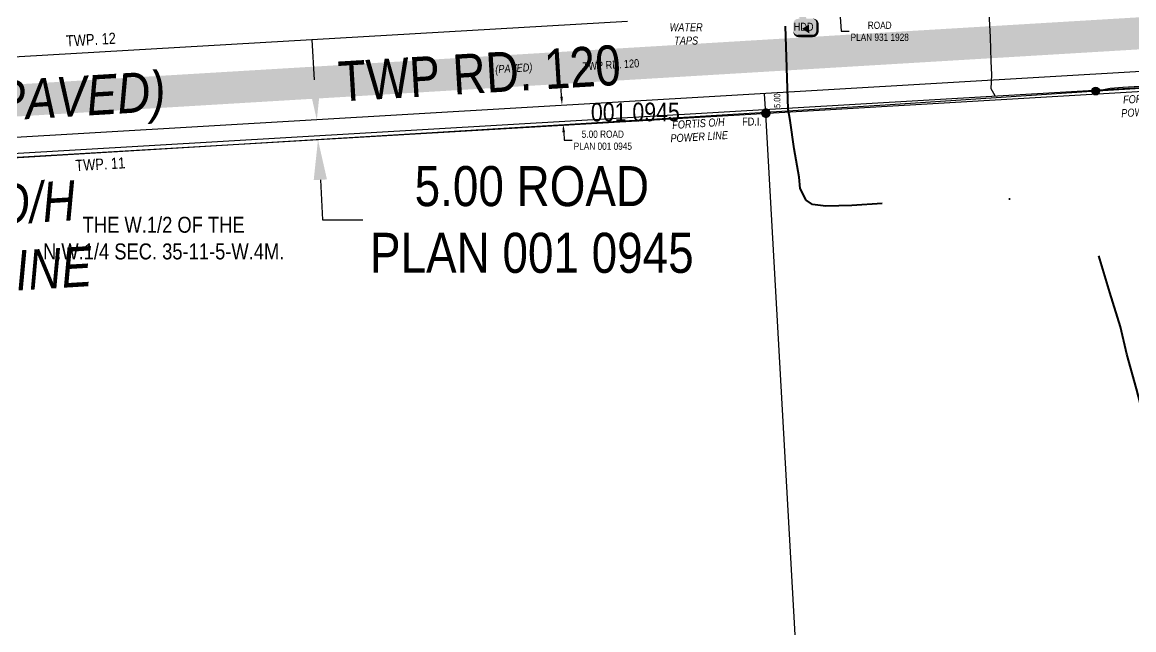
# Model space of a CAD drawing. Extents: x 312545 to 320442, y 5540407 to 5546054.
# Drawn here: x 315907.6 to 316185.4, y 5541201.9 to 5541353.7 of the extents above; entities that cross this region are included whole.
import ezdxf
from ezdxf.enums import TextEntityAlignment as Align

# ---------------------------------------------------------------- set-up
doc = ezdxf.new("R2010")
doc.units = 0
doc.header["$LTSCALE"] = 5
doc.header["$PDSIZE"] = 0.5
doc.linetypes.add('DASHDOT', pattern=[25.4, 12.7, -6.35, 0, -6.35])
doc.linetypes.add('POWERLINE5', pattern=[7.8, 2.4, -0.6, 0.6, -0.6, 0.6, -0.6, 2.4])
doc.layers.get('Defpoints').update_dxf_attribs({"color": 9})
for name, color, linetype in [('AS-POWER', 104, 'foc-POWER'), ('AS-POWER-EXISTING', 72, 'POWERLINE5'), ('AS-POWER-EXISTING-PP-1000', 72, 'Continuous'), ('AS-POWER-T', 104, 'Continuous'), ('AS-POWER-T-1000', 104, 'Continuous'), ('AS-ROADS', 254, 'Continuous'), ('AS-TELEPHONE', 224, 'foc-TEL'), ('D-TXT-1000', 6, 'Continuous'), ('FEATURE_LABEL', 7, 'Continuous'), ('L-MON-1000', 1, 'Continuous'), ('L-ROAD-T', 7, 'Continuous'), ('L-ROAD-T-1000', 7, 'Continuous'), ('L-SEC', 7, 'Continuous'), ('L-TITLEDB', 4, 'Continuous'), ('L-TITLEDB-T', 4, 'Continuous'), ('L-TITLEDB-T-1000', 4, 'Continuous'), ('P-APEX RECON PAY ITEMS-1000', 240, 'Continuous')]:
    doc.layers.add(name, color=color, linetype=linetype)
for name, color, linetype, lineweight in [('AS-RECON EXISTING', 151, 'DASHDOT', 40), ('T-TEXT', 48, 'Continuous', 18), ('T-TEXT-1000', 48, 'Continuous', 18)]:
    doc.layers.add(name, color=color, linetype=linetype, lineweight=lineweight)
doc.styles.add('1.8', font='ARIALN.TTF', dxfattribs={"height": 1.8})
doc.styles.add('175L', font='ARIALN.TTF', dxfattribs={"height": 10})
doc.styles.add('80', font='ARIALN.TTF', dxfattribs={"height": 10})
doc.styles.add('80CG', font='ARIALN.TTF', dxfattribs={"height": 10})
doc.styles.add('80L', font='ARIALN.TTF', dxfattribs={"height": 10})
doc.styles.add('80LS', font='ARIALNI.TTF', dxfattribs={"height": 10})
doc.styles.add('foc-LtypeFont', font='ARIALN.TTF', dxfattribs={"height": 7.35})
doc.styles.get("Standard").update_dxf_attribs({"font": 'ARIALN.TTF'})
doc.linetypes.add('foc-POWER', pattern='A,6,-1,["P",foc-LtypeFont,S=0.2,R=0,X=-0.625,Y=-0.75],-1.24,4', length=12.24)
doc.linetypes.add('foc-TEL', pattern='A,2,-1,["T",foc-LtypeFont,S=0.2,R=0,X=-0.425,Y=-0.75],-1.24,8', length=12.24)
doc.dimstyles.new('Compass 1 000', dxfattribs={"dimtxt": 1.8, "dimasz": 2, "dimexe": 0.2, "dimexo": 0.0625, "dimgap": 0.5, "dimtad": 0, "dimtih": 1, "dimtoh": 1, "dimzin": 0, "dimdsep": 46, "dimtxsty": '1.8', "dimcen": 0.1, "dimse1": 1, "dimse2": 1, "dimclrd": 256, "dimclrt": 256, "dimaunit": 1, "dimadec": 4, "dimazin": 0, "dimtfac": 0.06, "dimtofl": 0, "dimtmove": 0, "dimatfit": 0, "dimfxl": 0.2, "dimtolj": 1, "dimtzin": 0, "dimlwd": -1, "dimarcsym": 0})
doc.dimstyles.new('Compass 5 000', dxfattribs={"dimscale": 5, "dimtxt": 9, "dimasz": 2, "dimexe": 0.2, "dimexo": 0.0625, "dimgap": 0.5, "dimtad": 0, "dimtih": 1, "dimtoh": 1, "dimzin": 0, "dimdsep": 46, "dimtxsty": '80CG', "dimcen": 0.1, "dimse1": 1, "dimse2": 1, "dimclrd": 256, "dimclrt": 256, "dimaunit": 1, "dimadec": 4, "dimazin": 0, "dimtfac": 0.06, "dimtofl": 0, "dimtmove": 0, "dimatfit": 1, "dimfxl": 0.2, "dimtolj": 1, "dimtzin": 0, "dimlwd": -1, "dimarcsym": 0})

# ---------------------------------------------------------------- blocks, each defined once
blk = doc.blocks.new('fdia')
at = {"color": 255, "const_width": 1}
blk.add_lwpolyline([(-0.5, 0, 1), (0.5, 0, 1)], format="xyb", close=True, dxfattribs=at)
blk = doc.blocks.new('Fdiaa')
blk.add_blockref('fdia', (0, 0))
blk = doc.blocks.new('fdib')
at = {"color": 1, "const_width": 1.6}
blk.add_lwpolyline([(-0.4, 0, 1), (0.4, 0, 1)], format="xyb", close=True, dxfattribs=at)
at = {"color": 1}
blk.add_circle((0, 0), 0.8, dxfattribs=at)
blk = doc.blocks.new('Fdibb')
blk.add_blockref('fdib', (0, 0))
blk = doc.blocks.new('fdicc')
for name in ['Fdibb', 'Fdiaa']:
    blk.add_blockref(name, (0, 0))
blk = doc.blocks.new('FDI')
blk.add_blockref('fdicc', (0, 0))
blk = doc.blocks.new('*D426')
at = {"layer": 'Defpoints', "color": 0, "transparency": 16777216}
for p in [(315980.42, 5541329.34), (316042.82, 5541328.25), (315980.72, 5541324.48)]:
    blk.add_point(p, dxfattribs=at)
at = {"layer": 'L-TITLEDB-T-1000', "transparency": 16777216}
for p, q in [((316042.4, 5541335.11), (316042.28, 5541337.1)), ((316042.94, 5541326.25), (316043.06, 5541324.25)), ((316043.06, 5541324.25), (316045.06, 5541324.25))]:
    blk.add_line(p, q, dxfattribs=at)
for points in [[(316042.74, 5541335.13), (316042.07, 5541335.09), (316042.52, 5541333.11)], [(316043.27, 5541326.27), (316042.61, 5541326.23), (316042.82, 5541328.25)]]:
    blk.add_solid(points, dxfattribs=at)
at = {"layer": 'L-TITLEDB-T-1000', "transparency": 16777216, "insert": (316052.72, 5541324.25), "char_height": 1.8, "attachment_point": 5, "style": '1.8'}
blk.add_mtext('\\A1;5.00 ROAD\\PPLAN 001 0945', dxfattribs=at)
blk = doc.blocks.new('POWERPOLE')
h = blk.add_hatch(color=255)
edge = h.paths.add_edge_path()
edge.add_arc((0, 0), 0.96, 0, 360)
at = {"linetype": 'Continuous'}
for p, q in [((0.68, -0.68), (-0.68, 0.68)), ((-0.68, -0.68), (0.68, 0.68))]:
    blk.add_line(p, q, dxfattribs=at)
blk.add_circle((0, 0), 0.96, dxfattribs=at)
blk = doc.blocks.new('*D1841')
at = {"layer": 'Defpoints', "color": 0, "transparency": 16777216}
for p in [(315975.57, 5541329.01), (315975.86, 5541324.01), (315981.54, 5541324.35)]:
    blk.add_point(p, dxfattribs=at)
at = {"layer": 'L-TITLEDB-T', "transparency": 16777216}
for p, q in [((315980.67, 5541339.32), (315980.08, 5541349.3)), ((315982.13, 5541314.36), (315982.71, 5541304.38)), ((315982.71, 5541304.38), (315992.71, 5541304.38))]:
    blk.add_line(p, q, dxfattribs=at)
for points in [[(315982.33, 5541339.42), (315979, 5541339.22), (315981.25, 5541329.34)], [(315983.79, 5541314.46), (315980.47, 5541314.27), (315981.54, 5541324.35)]]:
    blk.add_solid(points, dxfattribs=at)
at = {"layer": 'L-TITLEDB-T', "transparency": 16777216, "insert": (316034.98, 5541304.38), "char_height": 10, "attachment_point": 5, "style": '80CG'}
blk.add_mtext('\\A1;5.00 ROAD\\PPLAN 001 0945', dxfattribs=at)
blk = doc.blocks.new('*U1846')
at = {"true_color": 0xffffa8}
h = blk.add_hatch(color=51, dxfattribs=at)
edge = h.paths.add_edge_path()
edge.add_line((-9, -11.5), (9, -11.5))
edge.add_arc((9, -5.5), 6, 270, 360)
edge.add_line((15, -5.5), (15, 4))
edge.add_arc((9, 4), 6, 0, 90)
edge.add_line((9, 10), (-9, 10))
edge.add_arc((-9, 4), 6, 90, 180)
edge.add_line((-15, 4), (-15, -5.5))
edge.add_arc((-9, -5.5), 6, 180, 270)
at = {"color": 240, "flags": 128}
for points in [[(-18.7, 62.4, 0, 10, 0), (0, 0, 5, 5, 0)], [(5, -8.3, 0, 10, 0), (0, 0, 5, 5, 0)]]:
    blk.add_lwpolyline(points, format="xyseb", dxfattribs=at)
blk.add_lwpolyline([(-9, -11.5, 3, 3, 0), (9, -11.5, 3, 3, 0.414214), (15, -5.5, 3, 3, 0), (15, 4, 3, 0, 0.414214), (9, 10, 0, 0, 0), (-9, 10, 0, 0, 0.414214), (-15, 4, 0, 0, 0), (-15, -5.5, 0, 3, 0.414214)], format="xyseb", close=True, dxfattribs=at)
at = {"color": 4, "style": '80'}
blk.add_attdef('OTHER_001', (-14.7, -5), '', height=10, dxfattribs=at)
blk = doc.blocks.new('*D1848')
at = {"layer": 'Defpoints', "color": 0, "transparency": 16777216}
for p in [(316118.27, 5541362.49), (316111.93, 5541357.11), (316118.56, 5541357.5)]:
    blk.add_point(p, dxfattribs=at)
at = {"layer": 'L-TITLEDB-T-1000', "transparency": 16777216}
for p, q in [((316111.52, 5541364.1), (316111.4, 5541366.1)), ((316112.04, 5541355.12), (316112.25, 5541351.47)), ((316112.25, 5541351.47), (316114.25, 5541351.47))]:
    blk.add_line(p, q, dxfattribs=at)
for points in [[(316111.85, 5541364.12), (316111.19, 5541364.08), (316111.64, 5541362.11)], [(316112.38, 5541355.14), (316111.71, 5541355.1), (316111.93, 5541357.11)]]:
    blk.add_solid(points, dxfattribs=at)
at = {"layer": 'L-TITLEDB-T-1000', "transparency": 16777216, "insert": (316121.91, 5541351.47), "char_height": 1.8, "attachment_point": 5, "style": '1.8'}
blk.add_mtext('\\A1;ROAD\\PPLAN 931 1928', dxfattribs=at)

msp = doc.modelspace()

# ---------------------------------------------------------------- linework, layer by layer
at = {"layer": 'AS-POWER', "flags": 128}
msp.add_lwpolyline([(315568.98, 5541318.502), (315791.373, 5541331.912), (315792.04, 5541312.982), (315874.848, 5541318.006), (315957.616, 5541323.027), (316040.364, 5541328.046), (316123.251, 5541333.075), (316174.903, 5541336.48), (316227.728, 5541339.774), (316273.886, 5541342.231)], dxfattribs=at)
at = {"layer": 'AS-POWER-EXISTING', "flags": 128}
msp.add_lwpolyline([(316190.545, 5541366.559), (316190.443, 5541364.49), (316190.791, 5541360.173), (316190.739, 5541352.517), (316193.501, 5541343.803), (316193.511, 5541340.865), (316193.52, 5541339.616), (316193.08, 5541338.665), (316192.397, 5541338.081), (316190.406, 5541337.958), (316186.856, 5541337.698), (316182.77, 5541337.442), (316179.516, 5541337.204), (316175.785, 5541336.456)], dxfattribs=at)
at = {"layer": 'AS-RECON EXISTING', "flags": 128}
msp.add_lwpolyline([(316405.422, 5541245.234), (316405.547, 5541244.559), (316405.435, 5541242.896), (316405.203, 5541241.208), (316403.233, 5541239.666), (316394.138, 5541237.088), (316381.51, 5541233.872), (316370.073, 5541230.688), (316363.514, 5541229.139), (316355.695, 5541227.125), (316344.768, 5541224.404), (316333.777, 5541221.633), (316321.114, 5541218.032), (316311.161, 5541215.82), (316299.7, 5541213.052), (316289.803, 5541210.64), (316284.164, 5541209.235), (316278.916, 5541207.93), (316273.712, 5541206.646), (316266.763, 5541205.023), (316255.137, 5541202.004), (316247.579, 5541200.09), (316231.942, 5541196.121), (316222.407, 5541193.897), (316216.192, 5541192.106), (316212.833, 5541191.24), (316210.392, 5541190.915), (316207.878, 5541191.299), (316205.856, 5541192.204), (316204.77, 5541193.308), (316203.657, 5541196.55), (316200.166, 5541209.732), (316198.222, 5541217.078), (316195.211, 5541227.857), (316193.967, 5541233.556), (316190.85, 5541244.664), (316188.66, 5541252.243), (316186.07, 5541262.111), (316183.663, 5541270.812), (316182.068, 5541277.612), (316179.426, 5541286.212), (316176.458, 5541295.927), (316173.936, 5541304.745), (316171.988, 5541307.802), (316170.286, 5541309.419), (316167.005, 5541310.098), (316161.642, 5541309.772), (316157.213, 5541309.679), (316146.13, 5541309.467), (316135.722, 5541308.824), (316125.912, 5541308.611), (316114.956, 5541307.936), (316108.456, 5541307.813), (316105.131, 5541308.224), (316103.526, 5541309.233), (316102.02, 5541312.212), (316101.742, 5541315.03), (316100.567, 5541322.13), (316099.51, 5541329.211), (316099.067, 5541331.982), (316098.201, 5541359.079)], dxfattribs=at)
at = {"layer": 'AS-ROADS', "const_width": 8.003, "flags": 128}
msp.add_lwpolyline([(315570.924, 5541314.139), (317413.601, 5541424.332)], dxfattribs=at)
at = {"layer": 'AS-TELEPHONE', "flags": 128}
for points in [[(316150.748, 5541335.337), (316149.791, 5541337.063), (316149.911, 5541340.59), (316149.738, 5541343.971), (316149.618, 5541350.045), (316149.254, 5541356.105), (316148.756, 5541360.24), (316148.222, 5541364.803), (316148, 5541369.684), (316147.58, 5541375.163), (316147.668, 5541377.219), (316148.01, 5541380.167), (316147.324, 5541381.689), (316146.431, 5541383.303), (316145.08, 5541385.305), (316142.557, 5541388.735), (316140.828, 5541391.015), (316138.892, 5541393.878), (316136.456, 5541397.98), (316135.578, 5541401.237), (316135.492, 5541403.918), (316134.955, 5541406.845), (316134.165, 5541409.508), (316133.801, 5541411.06), (316134.039, 5541413.101)], [(315691.687, 5541308.432), (316186.938, 5541337.458), (316269.916, 5541344.617)]]:
    msp.add_lwpolyline(points, dxfattribs=at)
at = {"layer": 'L-SEC', "flags": 128}
msp.add_lwpolyline([(316397.503, 5541353.735), (315691.419, 5541312.353)], dxfattribs=at)
at = {"layer": 'L-TITLEDB', "flags": 128}
for points in [[(315690.225, 5541332.58), (316058.874, 5541353.988)], [(315690.225, 5541332.58), (316058.874, 5541353.988)], [(316399.466, 5541348.84), (315691.712, 5541307.359)]]:
    msp.add_lwpolyline(points, dxfattribs=at)
at = {"layer": 'L-TITLEDB'}
for points in [[(316093.069, 5541335.824), (316093.35, 5541330.833)], [(316093.069, 5541335.824), (316093.35, 5541330.833)], [(316093.35, 5541330.833), (316138.345, 5540531.962)]]:
    msp.add_lwpolyline(points, dxfattribs=at)

# ---------------------------------------------------------------- block references
at = {"layer": 'AS-POWER-EXISTING-PP-1000', "xscale": 0.9996840038851079, "yscale": 0.9996840038851079, "zscale": 4.99842001942554}
msp.add_blockref('POWERPOLE', (316175.874, 5541336.522), dxfattribs=at)
at = {"layer": 'L-MON-1000'}
msp.add_blockref('FDI', (316093.468, 5541331.02), dxfattribs=at)
at = {"layer": 'P-APEX RECON PAY ITEMS-1000', "xscale": 0.2000000000000001, "yscale": 0.2000000000000001, "zscale": 0.2000000000000001}
msp.add_blockref('*U1846', (316103.341, 5541352.607), dxfattribs=at).add_auto_attribs({'OTHER_001': 'HDD'})

# ---------------------------------------------------------------- texts
at = {"layer": 'AS-POWER-T', "insert": (315851.591, 5541310.133), "char_height": 10.00316, "attachment_point": 1, "rotation": 3.43617, "style": '175L'}
msp.add_mtext_dynamic_manual_height_columns('\\pi3.5697;{\\fArial Narrow|b0|i1|c0|p34;FORTIS O/H\\P\\pi0.3149;POWER LINE}', width=72.5352, gutter_width=50, heights=[0], dxfattribs=at)
at = {"layer": 'AS-POWER-T-1000', "char_height": 2, "attachment_point": 1, "rotation": 3.47147, "style": '175L'}
for insert in [(316180.729, 5541335.239), (316068.075, 5541328.943)]:
    msp.add_mtext_dynamic_manual_height_columns('\\pi1.9247;{\\fArial Narrow|b0|i1|c0|p34;FORTIS O/H\\P\\pi1.274;POWER LINE}', width=16.9245, gutter_width=50, heights=[0], dxfattribs=dict(at, insert=insert))
at = {"layer": 'D-TXT-1000', "color": 3, "char_height": 2.7991, "attachment_point": 1, "rotation": 3.26217, "style": '80L'}
for s, insert in [('TWP. 12', (315918.491, 5541350.45)), ('TWP. 11', (315920.839, 5541319.328))]:
    msp.add_mtext_dynamic_manual_height_columns(s, width=101.3954, gutter_width=47.5, heights=[0], dxfattribs=dict(at, insert=insert))
at = {"layer": 'D-TXT-1000', "color": 3, "insert": (315942.983, 5541305.129), "char_height": 3.99777, "width": 60.31557, "attachment_point": 2, "rotation": 0.00383, "style": '175L'}
msp.add_mtext('THE W.1/2 OF THE\\PN.W.1/4 SEC. 35-11-5-W.4M.', dxfattribs=at)
at = {"layer": 'FEATURE_LABEL'}
msp.add_text('5.00', height=1.62, rotation=90.3, dxfattribs=at).set_placement((316095.47, 5541334.117), align=Align.TOP_CENTER)
msp.add_text('001 0945', height=4.65, rotation=0.2, dxfattribs=at).set_placement((316060.858, 5541328.977), align=Align.CENTER)
at = {"layer": 'L-ROAD-T', "insert": (316021.586, 5541346.009), "char_height": 10.00256, "width": 70.20664, "attachment_point": 2, "rotation": 3.43617, "style": '80L'}
msp.add_mtext('TWP RD. 120', dxfattribs=at)
at = {"layer": 'L-ROAD-T-1000', "insert": (316054.697, 5541344.105), "char_height": 1.99988, "width": 14.03689, "attachment_point": 2, "rotation": 3.43617, "style": '80L'}
msp.add_mtext('TWP RD. 120', dxfattribs=at)
at = {"layer": 'T-TEXT', "insert": (315919.9, 5541340.198), "char_height": 10.0026, "width": 45.90302, "attachment_point": 2, "rotation": 3.43617, "style": '80LS'}
msp.add_mtext('(PAVED)', dxfattribs=at)
at = {"layer": 'T-TEXT-1000', "insert": (316069.255, 5541353.498), "char_height": 1.99937, "attachment_point": 1, "style": '175L'}
msp.add_mtext_dynamic_manual_height_columns('\\pi0.15451;{\\fArial Narrow|b0|i1|c0|p34;WATER\\P\\pi1.294;TAPS}', width=8.29831, gutter_width=10, heights=[0], dxfattribs=at)
at = {"layer": 'T-TEXT-1000', "insert": (316030.412, 5541343.249), "char_height": 1.9999, "width": 9.1777, "attachment_point": 2, "rotation": 3.43617, "style": '80LS'}
msp.add_mtext('(PAVED)', dxfattribs=at)

# ---------------------------------------------------------------- dimensions: what is measured, and where the dimension line sits
at = {"layer": 'L-TITLEDB-T'}
dim = msp.add_aligned_dim(p1=(315975.571, 5541329.006), p2=(315975.863, 5541324.013), distance=5.691, text='5.00 ROAD\\PPLAN 001 0945', dimstyle='Compass 5 000', dxfattribs=at)
dim.commit()
dim.dimension.update_dxf_attribs({"geometry": '*D1841', "text_midpoint": (316034.979, 5541304.38)})
at = {"layer": 'L-TITLEDB-T-1000'}
dim = msp.add_linear_dim(base=(316111.926, 5541357.115), p1=(316118.274, 5541362.491), p2=(316118.564, 5541357.5), angle=273.32548, text='ROAD\\PPLAN 931 1928', dimstyle='Compass 1 000', dxfattribs=at)
dim.commit()
dim.dimension.update_dxf_attribs({"geometry": '*D1848', "text_midpoint": (316121.908, 5541351.472), "dimtype": 161})
at = {"layer": 'L-TITLEDB-T-1000', "color": 2}
dim = msp.add_linear_dim(base=(316042.818, 5541328.249), p1=(315980.422, 5541329.343), p2=(315980.717, 5541324.481), angle=273.47147, text='5.00 ROAD\\PPLAN 001 0945', dimstyle='Compass 1 000', dxfattribs=at)
dim.commit()
dim.dimension.update_dxf_attribs({"geometry": '*D426', "text_midpoint": (316052.718, 5541324.255), "dimtype": 161})

# ---------------------------------------------------------------- next in the draw order: texts
at = {"layer": 'L-MON-1000', "insert": (316087.524, 5541329.931), "char_height": 2, "attachment_point": 1, "style": '175L', "bg_fill": 3, "box_fill_scale": 1.1, "bg_fill_color": 256, "bg_fill_transparency": 0}
msp.add_mtext_dynamic_manual_height_columns('FD.I.', width=4.78808, gutter_width=50, heights=[0], dxfattribs=at)

doc.saveas('drawing.dxf')
